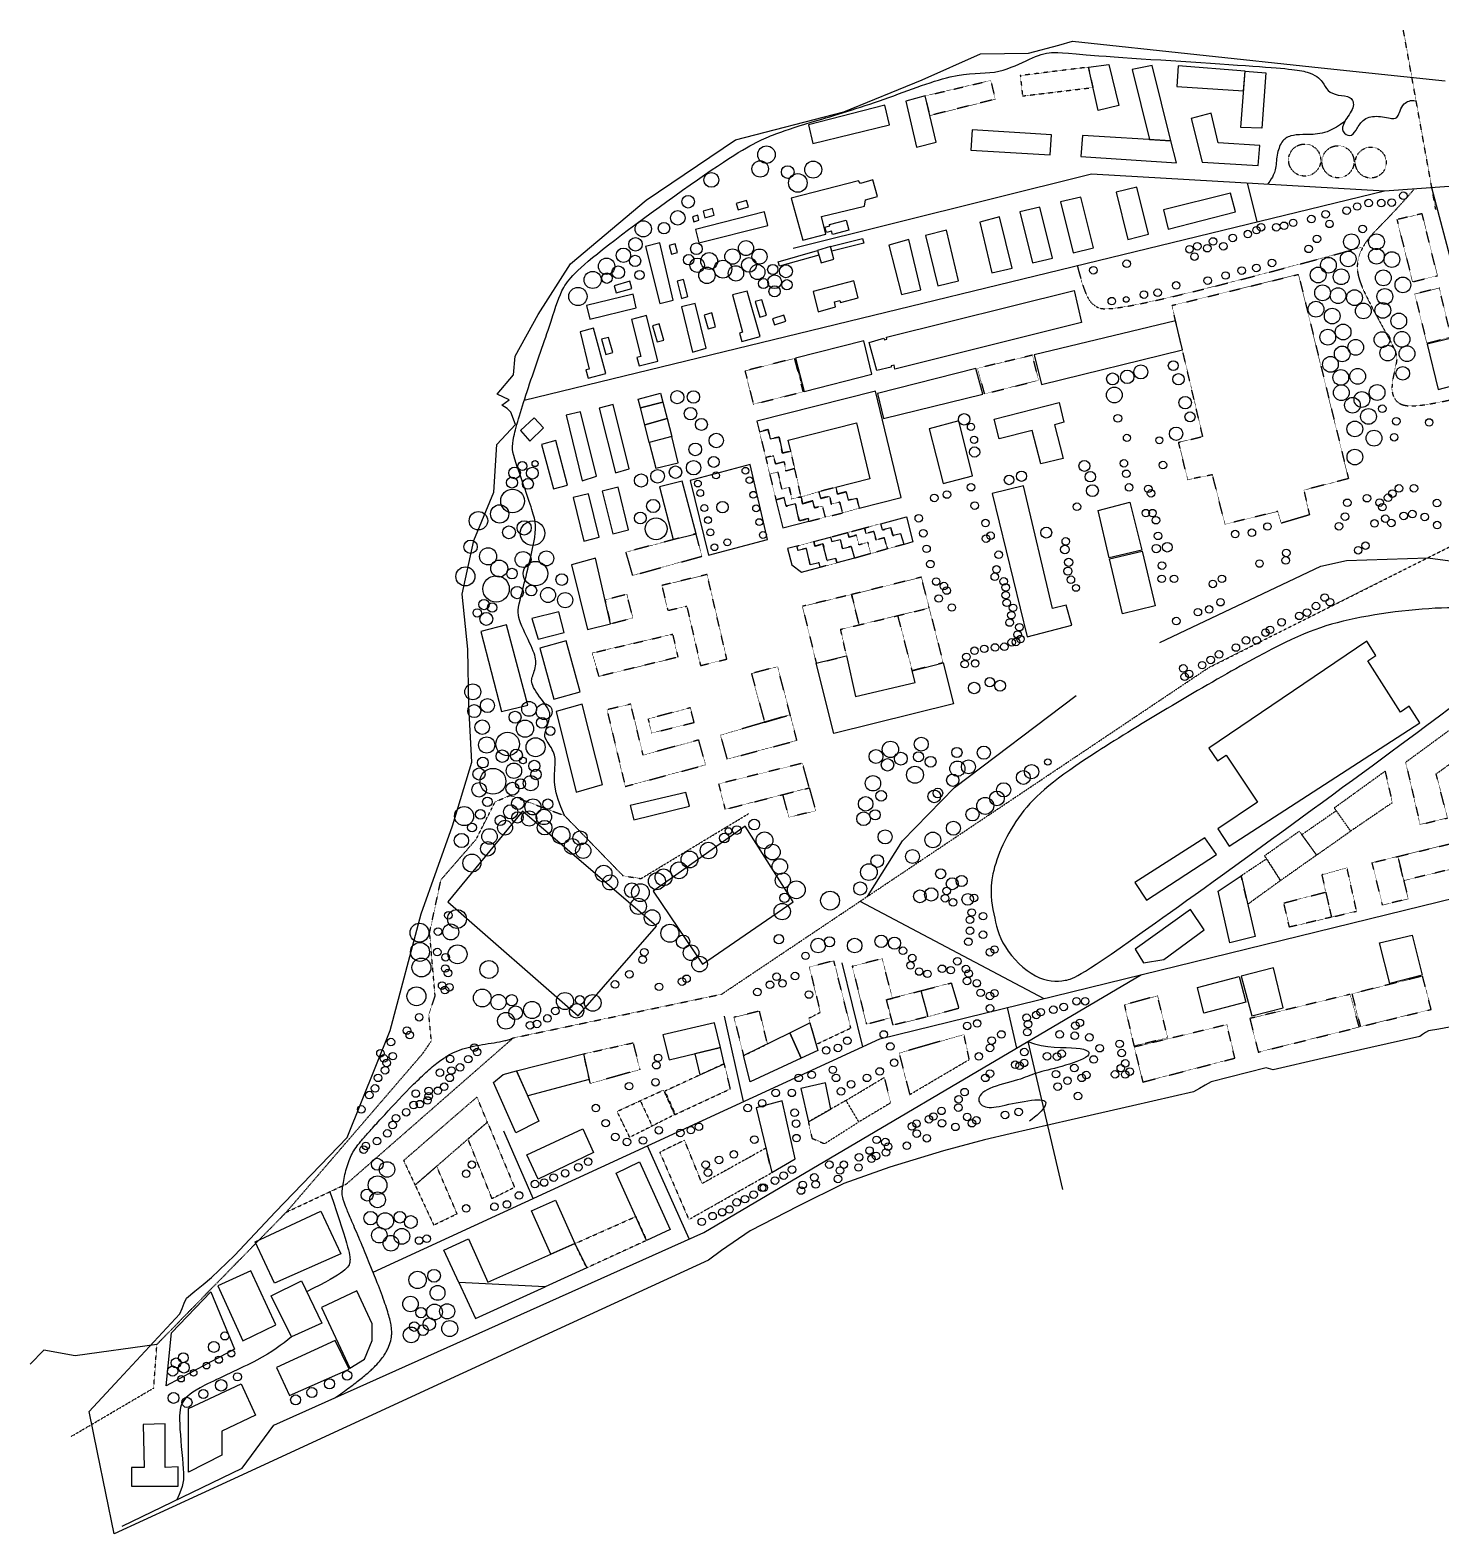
# Model space of a CAD drawing. Header units: metres. Extents: x -48 to 1190, y 0 to 863.
# Drawn here: x -48 to 761, y 0 to 863 of the extents above; entities that cross this region are included whole.
import ezdxf

# ---------------------------------------------------------------- set-up
doc = ezdxf.new("R2010")
doc.units = ezdxf.units.M
for name, pattern in [('1', [0.002, 0.002]), ('10', [0.001, 0.001]), ('11', [0.012, 0.004, -0.001, 0.004, -0.001, 0.001, -0.001]), ('19', [0.001, 0.001]), ('2', [0.001, 0.001]), ('3', [0.012, 0.004, -0.001, 0.004, -0.001, 0.001, -0.001]), ('4', [0.001, 0.001]), ('5', [0.012, 0.004, -0.001, 0.004, -0.001, 0.001, -0.001]), ('6', [0.012, 0.004, -0.001, 0.004, -0.001, 0.001, -0.001]), ('7', [0.012, 0.004, -0.001, 0.004, -0.001, 0.001, -0.001]), ('8', [0.001, 0.001]), ('Center', [0.004, 0.0025, -0.0005, 0.0005, -0.0005]), ('Dashed', [0.01, 0.005, -0.005]), ('DOT', [1200, 600, -600])]:
    doc.linetypes.add(name, pattern=pattern)
for name, color, linetype, true_color in [('Buildings', 32, 'Continuous', 0xbf7500), ('Buildings$Commercial', 173, 'Continuous', 0x424ace), ('Buildings$Industrial', 18, 'Continuous', 0x000000), ('Buildings$Residential', 55, 'Continuous', 0x919748), ('Buildings$Workshop', 18, 'Continuous', 0x000000), ('Playgrounds', 162, 'Continuous', 0x2734c3), ('Site', 225, 'Continuous', 0xb22c80), ('Street', 26, 'Continuous', 0x782a1d), ('Tree$Tree_type_1', 18, 'Continuous', 0x000000), ('Tree$Tree_type_2', 99, 'Continuous', 0x184c16)]:
    doc.layers.add(name, color=color, linetype=linetype, true_color=true_color)

msp = doc.modelspace()

# ---------------------------------------------------------------- linework, layer by layer
at = {"layer": 'Buildings', "linetype": '1'}
msp.add_lwpolyline([(318.38, 739.21), (319.78, 734.12), (323.19, 735.16), (321.9, 740.17)], close=True, dxfattribs=at)
at = {"layer": 'Buildings', "linetype": '2'}
msp.add_lwpolyline([(433.19, 683.56), (441.67, 685.94), (442.01, 684.92), (443.36, 685.32), (443.08, 686.5), (550.85, 713.4), (555.05, 695.01), (447.93, 668.27), (447.45, 670.43), (445.7, 670.08), (445.84, 669.35), (437.49, 667.4)], close=True, dxfattribs=at)
at = {"layer": 'Buildings', "linetype": '8'}
msp.add_lwpolyline([(390.84, 674.49), (395.94, 655.37), (434.68, 665.37), (430.08, 684.39)], close=True, dxfattribs=at)
at = {"layer": 'Buildings', "linetype": '5'}
msp.add_lwpolyline([(361.92, 667.19), (366.74, 648.07), (395.34, 655.22), (390.4, 674.38)], close=True, dxfattribs=at)
at = {"layer": 'Buildings'}
for points in [[(301.91, 645.95), (300.61, 651.03), (313.43, 654.33), (314.74, 649.27)], [(304.4, 636.25), (301.91, 645.95), (314.74, 649.27), (317.3, 639.93)], [(306.99, 626.16), (304.4, 636.25), (317.3, 639.93), (319.91, 629.48)], [(306.99, 626.16), (310.8, 611.33), (323.66, 614.48), (319.91, 629.48)]]:
    msp.add_lwpolyline(points, close=True, dxfattribs=at)
msp.add_open_spline([(504.67, 355.72), (503.38, 362.13), (500.73, 375.55), (517.51, 414.89), (551.05, 442.33), (662.81, 508.62), (703.37, 526), (774.55, 533.7), (807.48, 527.29), (813.58, 513.57), (804.74, 500.76), (558.39, 321.5), (546.54, 316.81), (529, 316.81), (508.5, 337.06), (505.97, 349.3), (504.67, 355.72)], degree=3, dxfattribs=at)
at = {"layer": 'Buildings$Commercial', "linetype": '6'}
for points in [[(735.91, 753.98), (744.84, 718.28), (759.15, 721.82), (750.35, 757.39)], [(373.81, 617.47), (376.12, 607.95), (380.67, 609.24), (383.16, 599.38), (387.33, 600.5), (388.71, 593.71), (394.09, 594.91), (390.47, 611.16), (385.46, 609.75), (384.39, 614.99), (379.53, 613.74), (378.31, 618.51)], [(404.35, 597.91), (394.09, 594.91), (394.97, 590.98), (400.83, 592.69), (401.85, 588.66), (406.44, 589.67), (408.05, 583.3), (417.77, 585.69), (416.25, 591.87), (411.45, 590.79), (410.43, 595.34), (405.48, 594.05)], [(420.9, 574.5), (430.55, 577.08), (431.38, 573.94), (435.79, 575.04), (437.14, 570.17), (441.89, 571.47), (443.62, 565.09), (434.08, 562.38), (432.28, 568.85), (427.31, 567.5), (425.81, 573), (421.55, 571.84)]]:
    msp.add_lwpolyline(points, close=True, dxfattribs=at)
at = {"layer": 'Buildings$Commercial', "linetype": '7'}
for points in [[(746.1, 711.27), (753.07, 683.07), (767, 686.63), (760.22, 714.76)], [(370.21, 632.32), (373.81, 617.47), (378.31, 618.51), (379.53, 613.74), (384.4, 614.97), (385.46, 609.75), (390.47, 611.16), (388.25, 621.11), (383.37, 620.03), (381.51, 629.2), (376.35, 628.15), (375.17, 633.52)], [(414.06, 600.37), (404.35, 597.91), (405.48, 594.05), (410.43, 595.34), (411.45, 590.79), (416.25, 591.87), (417.77, 585.69), (427.47, 588.4), (426.15, 594.1), (421.12, 592.97), (419.94, 597.83), (415.02, 596.54)], [(430.55, 577.08), (439.82, 579.53), (440.88, 575.97), (445.53, 577.08), (446.82, 572.73), (451.42, 573.81), (453.19, 567.68), (443.62, 565.09), (441.89, 571.47), (437.14, 570.17), (435.79, 575.04), (431.38, 573.94)], [(463.13, 548.84), (423.08, 538.9), (427.28, 521.45), (467.6, 531.16)]]:
    msp.add_lwpolyline(points, close=True, dxfattribs=at)
at = {"layer": 'Buildings$Commercial', "linetype": '8'}
for points in [[(753.21, 682.49), (759.62, 656.56), (773.37, 660.24), (767.18, 685.94)], [(427.47, 588.4), (451.58, 594.5), (436.78, 655.52), (368.75, 638.31), (370.21, 632.32), (375.17, 633.52), (376.35, 628.15), (381.51, 629.2), (383.37, 620.03), (388.25, 621.11), (386.7, 627.49), (425.85, 637.39), (433.63, 605.32), (414.06, 600.37), (415.02, 596.54), (419.94, 597.83), (421.12, 592.97), (426.15, 594.1)], [(439.82, 579.53), (454.63, 583.44), (458.2, 569.04), (453.19, 567.68), (451.42, 573.81), (446.82, 572.73), (445.53, 577.08), (440.88, 575.97)]]:
    msp.add_lwpolyline(points, close=True, dxfattribs=at)
at = {"layer": 'Buildings$Commercial', "linetype": '5'}
for points in [[(376.12, 607.95), (379.7, 593.23), (384.36, 594.62), (385.63, 589.6), (390.79, 590.87), (393.02, 581.25), (398.25, 582.43), (398.56, 580.9), (408.05, 583.3), (406.44, 589.67), (401.85, 588.66), (400.83, 592.69), (394.97, 590.98), (394.09, 594.91), (388.71, 593.71), (387.33, 600.5), (383.16, 599.38), (380.67, 609.24)], [(410.97, 571.84), (420.9, 574.5), (421.55, 571.84), (425.81, 573), (427.31, 567.5), (432.28, 568.85), (434.08, 562.38), (424.68, 559.72), (422.77, 566.46), (417.85, 565.38), (416.6, 570.5), (411.7, 569.29)], [(423.08, 538.9), (394.85, 532.11), (402.85, 499.46), (420.19, 503.67), (416.79, 518.92), (427.4, 521.48)], [(467.6, 531.16), (475.55, 499.74), (457.85, 495.2), (449.64, 526.84)]]:
    msp.add_lwpolyline(points, close=True, dxfattribs=at)
at = {"layer": 'Buildings$Commercial', "linetype": '4'}
for points in [[(379.7, 593.23), (383.61, 577.12), (398.56, 580.9), (398.25, 582.43), (393.02, 581.25), (390.83, 590.89), (385.63, 589.6), (384.36, 594.62)], [(401.42, 569.29), (410.97, 571.84), (411.7, 569.29), (416.6, 570.5), (417.85, 565.38), (422.77, 566.46), (424.68, 559.72), (414.68, 557.06), (413.99, 559.49), (409.16, 558.4), (406.67, 567.91), (402.05, 566.7)], [(93.16, 95.48), (100.57, 79.43), (134.91, 94.5), (126.89, 111.05)], [(72.84, 86.02), (81.04, 68.21), (61.83, 59.01), (61.83, 45.2), (42.63, 35.4), (42.63, 72.01)]]:
    msp.add_lwpolyline(points, close=True, dxfattribs=at)
at = {"layer": 'Buildings$Commercial', "linetype": '2'}
msp.add_lwpolyline([(386.39, 565.27), (388.72, 555.88), (394.4, 551.66), (405.08, 554.5), (404.39, 557.17), (399.4, 555.97), (397.16, 565.36), (392.34, 564.24), (391.75, 566.7)], close=True, dxfattribs=at)
at = {"layer": 'Buildings$Commercial', "linetype": '3'}
msp.add_lwpolyline([(391.75, 566.7), (401.42, 569.29), (402.05, 566.7), (406.67, 567.91), (409.16, 558.4), (413.99, 559.49), (414.68, 557.06), (405.08, 554.5), (404.39, 557.17), (399.4, 555.97), (397.16, 565.36), (392.34, 564.24)], close=True, dxfattribs=at)
at = {"layer": 'Buildings$Commercial', "linetype": '4'}
msp.add_lwpolyline([(420.19, 503.67), (425.41, 480.34), (459.6, 488.39), (457.85, 495.2), (475.55, 499.74), (481.53, 476.11), (412.82, 459.13), (402.85, 499.46), (420.04, 503.67)], dxfattribs=at)
at = {"layer": 'Buildings$Commercial', "linetype": '19'}
for points in [[(80.89, 167.5), (118.65, 185.16), (130.16, 160.69), (92, 143.76)], [(59.5, 142.32), (73.81, 110.69), (92.85, 119.88), (78.46, 150.9)], [(118.93, 129.88), (135.28, 95.15), (143.62, 100.34), (147.98, 111.02), (148.14, 120.47), (139.34, 139.48)]]:
    msp.add_lwpolyline(points, close=True, dxfattribs=at)
at = {"layer": 'Buildings$Industrial', "linetype": '1'}
for points in [[(504.92, 639.44), (542.24, 649.01), (544.89, 637.74), (539.47, 636.25), (544.36, 617.01), (531.6, 613.82), (526.65, 632.99), (507.8, 628.2)], [(467.65, 633.87), (475.59, 602.59), (492.44, 606.97), (484.66, 638.57)], [(503.64, 596.83), (523.89, 514.58), (549.33, 521.25), (546.12, 532.86), (538.39, 530.96), (521.7, 601.28)], [(564.45, 587.19), (582.7, 591.92), (589.65, 564.35), (570.88, 559.89)], [(571.02, 559.3), (589.8, 563.73), (597.25, 532.41), (578.52, 527.79)], [(627.99, 450.82), (633, 443.42), (638, 446.82), (656, 419.81), (633.2, 404.4), (639.6, 394.6), (749.04, 465.22), (743.03, 474.83), (737.97, 471.36), (719.13, 500.9), (723.79, 504.01), (718.67, 512.09)], [(16.75, 62.82), (17.24, 38.02), (9.94, 38.02), (9.94, 27.33), (36.84, 27.49), (36.68, 38.4), (29.39, 38.02), (29.23, 63.06)]]:
    msp.add_lwpolyline(points, close=True, dxfattribs=at)
at = {"layer": 'Buildings$Industrial'}
msp.add_lwpolyline([(585.51, 373.62), (592.18, 363.5), (632.44, 389.68), (625.67, 399.32)], close=True, dxfattribs=at)
at = {"layer": 'Buildings$Industrial', "linetype": '3'}
for centre, radius in [((682.99, 788.14), 9.21), ((702.11, 787.16), 9.21), ((720.91, 786.68), 8.85)]:
    msp.add_circle(centre, radius, dxfattribs=at)
at = {"layer": 'Buildings$Residential', "linetype": '3'}
for points in [[(519.86, 836.58), (521.15, 824.91), (561.67, 829.77), (559.07, 841.44)], [(465.38, 824.96), (502.88, 833.81), (505.47, 823.04), (468.04, 813.67)], [(387.86, 469.91), (380.63, 497.51), (365.64, 493.57), (373.16, 465.63)], [(282.74, 472.79), (293.24, 428.82), (339.31, 441.16), (335.38, 455.47), (303.48, 446.8), (296.37, 476.05)], [(306.32, 467.52), (308.41, 459.43), (332.76, 465.5), (330.59, 473.94)], [(347.82, 458.24), (351.62, 444.45), (391.72, 455.19), (387.86, 469.91)], [(346.79, 430.26), (350.52, 415.68), (398.81, 428), (394.93, 442.09)], [(398.81, 428), (402.46, 414.79), (387.15, 411.14), (383.65, 424.13)], [(398.82, 325.21), (405.14, 299.12), (398.5, 295.72), (402.71, 280.81), (422.64, 290.21), (412.92, 328.78)], [(350.06, 269.73), (315.97, 254.01), (321.94, 240.66), (353.56, 255.33)], [(419.86, 248.68), (441.82, 261.85), (445.48, 247.28), (427.25, 236.35)], [(166.1, 214.18), (172.67, 200.13), (214.15, 236.23), (208.16, 250.62)], [(288.56, 242.38), (315.17, 254.62), (321.48, 240.46), (295.81, 227.52)], [(398.28, 236.35), (400.37, 226.96), (407.53, 223.85), (427.25, 236.35), (419.86, 248.68)], [(214.15, 236.23), (229.73, 198.78), (216.84, 192.31), (203.02, 226.55)], [(313.02, 218.96), (329.71, 180.38), (377.33, 207.25), (373.95, 221.3), (337.31, 200.99), (327.21, 225.81)], [(172.67, 200.13), (183.38, 177.19), (196.76, 183.68), (185.05, 210.91)], [(264.32, 166.54), (299.29, 182.07), (305.49, 168.38), (271.15, 152.63)]]:
    msp.add_lwpolyline(points, close=True, dxfattribs=at)
at = {"layer": 'Buildings$Residential', "linetype": '4'}
for points in [[(559.07, 841.44), (570.62, 842.87), (576.42, 819.4), (564.62, 816.51)], [(584.06, 840.16), (593.99, 799.87), (606.27, 799.14), (595.47, 842.36)], [(610.37, 842.18), (609.72, 830.35), (647.97, 827.92), (648.78, 839.1)], [(648.78, 839.1), (660.75, 838.23), (658.5, 806.52), (646.44, 806.84)], [(398.41, 808.4), (400.83, 797.55), (444.89, 808.31), (442.06, 819.64)], [(454.11, 821.87), (460.38, 795.61), (471.65, 798.38), (465.38, 824.96)], [(617.83, 812.03), (624.15, 786.91), (656.23, 784.97), (657.21, 796.48), (633.38, 797.93), (629.33, 814.95)], [(492.16, 805.39), (491.56, 793.85), (537.02, 791.23), (537.68, 802.52)], [(555.45, 802.14), (554.65, 790.14), (609.4, 786.62), (606.27, 799.14)], [(633.28, 368.74), (646.53, 377.57), (654.55, 342.74), (640.14, 339.14)], [(585.75, 335.45), (590.48, 327.64), (602.28, 329.44), (625.29, 346.64), (617.55, 358.26)], [(725.87, 339.12), (744.68, 343.52), (750.48, 320.51), (731.92, 315.74)], [(621.49, 313.39), (645.48, 319.71), (649.2, 304.96), (625.06, 298.8)], [(646.63, 320.02), (652.7, 297.3), (670.69, 301.76), (665.12, 324.68)], [(314.85, 286.24), (318.46, 271.89), (347.81, 279.01), (344.41, 293.16)], [(333.14, 275.45), (336.09, 263.29), (350.06, 269.73), (347.81, 279.01)], [(230.88, 265.61), (269.36, 275.39), (272.63, 260.75), (237.32, 251.23)], [(217.63, 259.04), (223.14, 263.64), (230.88, 265.61), (243.75, 236.86), (230.49, 230.16)], [(394.01, 255.56), (398.28, 236.35), (411.09, 243.67), (408.05, 258.68)], [(368.41, 244.37), (377.33, 207.25), (390.78, 215.19), (383.16, 248.42)], [(236.75, 217.48), (268.94, 232.32), (274.94, 218.8), (243.23, 203.42)], [(288.07, 206.92), (301.44, 213.37), (319, 174.69), (305.49, 168.38)], [(239.51, 185.32), (253.29, 191.41), (264.32, 166.54), (250.52, 160.42)], [(189.24, 162.74), (203.28, 169.3), (214.31, 144.36), (264.32, 166.54), (271.15, 152.63), (247.26, 141.73), (197.77, 144.23)], [(197.77, 144.23), (207.31, 123.52), (247.26, 141.73)]]:
    msp.add_lwpolyline(points, close=True, dxfattribs=at)
at = {"layer": 'Buildings$Residential', "linetype": '1'}
for points in [[(388.45, 766.29), (395.05, 742.26), (408.34, 745.66), (405.79, 755.76), (430.56, 761.61), (431.09, 765.33), (437.9, 767.14), (435.24, 776.71), (428.22, 774.69), (427.07, 776.17)], [(337.96, 758.8), (338.98, 754.96), (344.18, 756.54), (343.28, 760.27)], [(356.78, 763.21), (357.97, 759.65), (363.96, 761.29), (362.71, 765.02)], [(331.81, 755.64), (332.6, 752.64), (335.48, 753.6), (334.8, 756.6)], [(333.47, 748.27), (335.5, 740.67), (375.12, 750.64), (373.17, 758.45)], [(407.8, 749.65), (410.65, 750.47), (410.44, 751.23), (419.88, 753.73), (421.59, 747.83), (412.12, 745.34), (411.54, 747.35), (408.69, 746.5)], [(411, 738.47), (429.33, 743.23), (430.03, 740.52), (411.68, 735.83)], [(304.79, 738.5), (313.06, 705.82), (320.8, 707.79), (313, 740.58)], [(380.96, 729.74), (403.54, 736.3), (404.3, 733.67), (381.75, 727.24)], [(403.54, 736.3), (405.59, 729.22), (412.86, 731.31), (411, 738.47)], [(286.84, 716), (287.96, 712.04), (296.92, 714.45), (295.87, 718.64)], [(322.98, 718.62), (325.47, 708.78), (329.15, 709.83), (326.71, 719.57)], [(401.05, 712.76), (403.94, 701.08), (413.91, 703.96), (413.2, 706.78), (416.41, 707.48), (416.7, 706.36), (426.79, 709.19), (424.42, 718.8)], [(271, 704.66), (272.92, 696.9), (299.5, 703.39), (297.69, 711.15)], [(354.84, 710.81), (360.42, 689.39), (358.82, 688.83), (360.21, 684.02), (370.68, 686.95), (363.14, 712.97)], [(367.82, 706.93), (370.41, 697.97), (374.2, 699.17), (371.61, 708.04)], [(296.91, 696.72), (302.12, 675.46), (299.89, 674.93), (301.27, 670.04), (312.01, 672.8), (305.42, 699.06)], [(325.54, 703.92), (331.86, 677.99), (339.64, 680.26), (333.25, 705.8)], [(377.64, 697.11), (378.76, 693.66), (385.42, 695.68), (384.18, 699.23)], [(267.35, 689.59), (272.46, 668.22), (270.54, 667.76), (271.88, 662.98), (282.15, 665.65), (275.07, 691.71)], [(279.69, 685.3), (282.14, 676.58), (286.18, 677.75), (283.72, 686.42)], [(233.23, 632.98), (238.57, 626.95), (246.32, 634.61), (240.98, 640.3)], [(239.73, 525.23), (243.35, 513.26), (258.25, 517.14), (255.06, 529.02)], [(210.41, 517.73), (222.27, 471.78), (237.34, 475.49), (225.15, 521.53)], [(244.31, 508.12), (252.19, 478.85), (267.29, 483.05), (259.41, 512.32)], [(253.52, 471.8), (265.02, 425.46), (280.26, 429.99), (268.43, 476.02)], [(361.12, 274.36), (387.63, 287.47), (394.09, 272.95), (364.86, 259.43)], [(387.63, 287.47), (399.21, 293.21), (403.68, 277.39), (394.09, 272.95)]]:
    msp.add_lwpolyline(points, close=True, dxfattribs=at)
at = {"layer": 'Buildings$Residential', "linetype": '2'}
for points in [[(574.91, 769.65), (581.61, 742.61), (593.38, 745.64), (586.68, 772.57)], [(601.99, 759.57), (604.75, 748.54), (643.34, 758.39), (640.38, 769.16)], [(519.58, 758.38), (526.83, 729.1), (538.28, 731.89), (531.11, 761.17)], [(542.98, 764.08), (550.16, 734.83), (561.79, 737.7), (554.49, 766.91)], [(496.57, 752.59), (503.53, 723.37), (515.17, 726.21), (508.01, 755.52)], [(444.43, 739.36), (451.72, 711), (462.77, 713.62), (455.85, 742.55)], [(465.51, 744.91), (472.57, 715.97), (484.46, 718.82), (477.51, 747.84)], [(278.21, 645.84), (287.6, 608.72), (295.52, 610.96), (286.22, 647.99)], [(259.26, 641.88), (268.48, 604.16), (276.75, 606.74), (267.53, 643.77)], [(245.22, 624.93), (252.03, 599.49), (260.13, 601.6), (253.32, 627.2)], [(263.32, 594.55), (269.48, 569.6), (278.23, 571.86), (272.21, 596.75)], [(280.03, 598.22), (286.18, 573.75), (295.1, 576.02), (289.25, 600.54)], [(296.07, 417.79), (298.18, 409.68), (330.1, 417.46), (328, 425.4)]]:
    msp.add_lwpolyline(points, close=True, dxfattribs=at)
at = {"layer": 'Buildings$Residential'}
for points in [[(338.45, 699.25), (340.81, 691.24), (345.01, 692.42), (342.83, 700.54)], [(308.83, 692.95), (311.59, 683.81), (315.42, 684.87), (312.68, 694.12)]]:
    msp.add_lwpolyline(points, close=True, dxfattribs=at)
at = {"layer": 'Buildings$Residential', "linetype": '10'}
msp.add_lwpolyline([(312.83, 600.62), (320.63, 570.41), (333.84, 573.81), (325.89, 604)], close=True, dxfattribs=at)
at = {"layer": 'Buildings$Residential', "linetype": '11'}
for points in [[(333.84, 573.81), (293.52, 563.2), (297.36, 549.82), (337.18, 560.83)], [(314.2, 544.1), (317.66, 529.77), (328.52, 532.24), (336.43, 498.15), (351.5, 501.86), (340.19, 550.37)]]:
    msp.add_lwpolyline(points, close=True, dxfattribs=at)
at = {"layer": 'Buildings$Residential', "linetype": '8'}
msp.add_lwpolyline([(262.39, 555.86), (271.63, 518.75), (284.76, 522.15), (276.17, 559.75)], close=True, dxfattribs=at)
at = {"layer": 'Buildings$Residential', "linetype": '5'}
for points in [[(284.76, 522.15), (297.62, 525.49), (294.16, 539), (281.64, 535.79)], [(740.92, 442.63), (749.19, 406.98), (764.91, 410.7), (758.42, 435.99), (777.06, 449.44), (767.66, 462.24)], [(689.79, 389.38), (709.39, 403.19), (701.16, 414.84), (681.33, 401.11)], [(721.68, 385.08), (736.43, 388.64), (742.42, 364.33), (727.68, 360.77)], [(736.43, 388.64), (768.18, 396.32), (771.76, 382.48), (739.84, 374.81)], [(646.53, 377.57), (661.15, 387.31), (669.15, 374.82), (650.37, 361.21)], [(692.83, 378.1), (698.35, 353.81), (712.78, 357.23), (707.27, 382.17)], [(698.35, 353.81), (674.24, 348.12), (671.04, 361.95), (695.08, 368.2)], [(423.43, 325.62), (431.61, 292.47), (445.75, 296.19), (443.1, 306.51), (446.5, 307.25), (440.65, 330)], [(750.6, 320.03), (710.1, 309.82), (714.97, 291.02), (755.53, 300.87)], [(443.1, 306.51), (462.85, 311.6), (466.83, 296.72), (446.89, 291.87)], [(462.99, 311.63), (480.24, 316.08), (484.59, 301.47), (466.83, 296.72)], [(651.54, 295.68), (656.39, 276.38), (714.31, 290.76), (709.03, 309.55)], [(355.61, 296.33), (361.12, 274.36), (374.79, 281.12), (370.26, 299.96)], [(450.33, 275.81), (456.43, 252.03), (490.59, 272.15), (487.54, 286.49)], [(269.36, 275.39), (297.73, 281.73), (301.64, 266.39), (273.15, 258.39)]]:
    msp.add_lwpolyline(points, close=True, dxfattribs=at)
at = {"layer": 'Buildings$Residential', "linetype": '7'}
msp.add_lwpolyline([(274.21, 505.36), (320.42, 516.17), (323.42, 502.96), (278.21, 491.96)], close=True, dxfattribs=at)
at = {"layer": 'Buildings$Residential', "linetype": '6'}
for points in [[(701.16, 414.84), (699.99, 416.53), (729.13, 437.56), (733.27, 419.47), (709.39, 403.19)], [(659.99, 389.04), (679.89, 403.12), (689.79, 389.38), (669.15, 374.82)], [(579.56, 303.48), (585.08, 279.98), (604.37, 284.71), (598.6, 308.73)], [(585.23, 279.3), (590.16, 259.22), (642.95, 272.95), (638.37, 292.13)]]:
    msp.add_lwpolyline(points, close=True, dxfattribs=at)
at = {"layer": 'Buildings$Residential', "linetype": '3'}
msp.add_lwpolyline([(301.87, 248.5), (308.65, 233.99)], dxfattribs=at)
at = {"layer": 'Buildings$Workshop', "linetype": '3'}
for points in [[(606.85, 704.73), (679.45, 722.55), (708.12, 605.39), (682.52, 598.79), (685.72, 584.59), (669.51, 579.79), (667.51, 586.59), (637.3, 579.18), (630.1, 607.59), (615.89, 604.79), (610.69, 626.2), (624.53, 629.56)], [(495.25, 668.64), (499.26, 653.99), (530.34, 661.79), (526.84, 676.19)]]:
    msp.add_lwpolyline(points, close=True, dxfattribs=at)
at = {"layer": 'Buildings$Workshop', "linetype": '2'}
for points in [[(527.74, 676.41), (532.1, 659.33), (612.85, 679.25), (608.94, 695.83)], [(494.36, 668.56), (437.94, 654.24), (441.42, 639.92), (498.45, 653.78)]]:
    msp.add_lwpolyline(points, close=True, dxfattribs=at)
at = {"layer": 'Playgrounds'}
for points in [[(330.39, 604.28), (341.02, 561.48), (374.76, 570.41), (364.91, 613.47)], [(191.39, 362.66), (266.3, 297.15), (311.1, 348.73), (234.3, 414.61)], [(309.33, 368.71), (337.57, 326.92), (389.52, 362.68), (362.04, 405.98)], [(55.55, 138.87), (69.06, 105.91), (29.82, 84.96), (32.91, 115.27)], [(107.42, 145.16), (119.22, 120.98), (101.7, 113.04), (90.04, 136.67)]]:
    msp.add_lwpolyline(points, close=True, dxfattribs=at)
at = {"layer": 'Site'}
msp.add_lwpolyline([(766.06, 290.63), (760.03, 289.64), (754.01, 288.65), (752.33, 287.58), (750.66, 286.5), (748.98, 285.43), (720.98, 279.06), (692.98, 272.68), (664.98, 266.3), (663.61, 266.67), (662.25, 267.05), (660.89, 267.42), (650.39, 264.72), (639.89, 262.01), (629.38, 259.31), (625.99, 257.4), (622.59, 255.49), (619.2, 253.59), (584.14, 245.59), (549.09, 237.6), (514.04, 229.61), (499.37, 226.09), (475.84, 219.79), (445.05, 210.32), (418.55, 201), (392.35, 188.01), (364.97, 173.9), (348.53, 162.68), (340.94, 157.05), (293.96, 135.43), (246.97, 113.81), (199.99, 92.19), (133.32, 61.46), (66.66, 30.73), (0, 0), (-4.79, 23.38), (-9.59, 46.76), (-14.38, 70.14), (2.98, 88.84), (20.35, 107.54), (37.71, 126.24), (38.97, 129.27), (40.23, 132.3), (41.49, 135.33), (46.3, 139.23), (51.11, 143.13), (55.92, 147.04), (69.13, 159.7), (92.65, 184.68), (133.69, 227.49), (158.46, 288.78), (176.09, 355.69), (194.05, 406.3), (205.21, 442.7), (203.49, 474.98), (202.89, 507.46), (199.72, 539.07), (206.32, 569.96), (217.92, 597.66), (219.48, 625.02), (230.21, 636.46), (227.63, 643.45), (225.58, 645.66), (222.47, 647.56), (226.7, 650.64), (219.76, 653.81), (229.1, 664.96), (230.15, 675.59), (243.33, 699.49), (261.76, 728.64), (305.19, 765.07), (356.56, 799.69), (418.72, 815.88), (463.48, 834.11), (497.02, 849.06), (524.64, 849.43), (541.97, 854.14), (549.86, 856.4), (621.12, 848.77), (692.37, 841.14), (763.63, 833.5)], dxfattribs=at)
at = {"layer": 'Street', "linetype": 'DOT'}
for p, q in [((439.37, 284.02), (855.45, 386.19)), ((148.59, 150.15), (439.37, 284.02))]:
    msp.add_line(p, q, dxfattribs=at)
at = {"layer": 'Street'}
for p, q in [((427.84, 363.08), (533.28, 307.08)), ((338.23, 173), (589.41, 320.86))]:
    msp.add_line(p, q, dxfattribs=at)
at = {"layer": 'Street', "linetype": 'Center'}
for points in [[(758.19, 759.82), (739.61, 862.71)], [(-24.58, 55.94), (22.73, 83.71), (24.58, 108.76), (98.8, 184.59), (133.34, 200.8), (229.02, 284.57), (348.53, 309.64), (628.04, 497.04), (961.31, 664.11), (1121.19, 764.81), (1177.12, 824.36), (1180.47, 839)]]:
    msp.add_lwpolyline(points, dxfattribs=at)
at = {"layer": 'Street', "linetype": 'DOT'}
for points in [[(560.78, 780.31), (728.79, 770.52), (763.29, 772.95), (1109.18, 792.61)], [(389.5, 737.58), (560.78, 780.31)], [(235.25, 650.36), (728.79, 770.52)], [(655.69, 752.72), (650.21, 775.1)], [(755.72, 772.42), (789.43, 644.71)], [(240.33, 192.38), (223.66, 231.04)]]:
    msp.add_lwpolyline(points, dxfattribs=at)
at = {"layer": 'Street'}
for points in [[(753.59, 559.98), (783.69, 555.9), (822.42, 548.77), (858.72, 533.21), (874.65, 526.73), (897.34, 526.57), (915.49, 518.95), (927.21, 519.64), (941.22, 526.64), (951.42, 534.44), (964.83, 539.84), (1052.64, 662.88), (1041.25, 714.46)], [(599.97, 511.42), (692.34, 555.08), (706.98, 558.43), (753.59, 559.98)], [(432.26, 365.71), (452.2, 397.57), (482.2, 428.18), (551.84, 480.88)], [(429.54, 279.49), (417.64, 327.65)], [(361.14, 248), (350.17, 296.94)], [(512.29, 301.92), (517.68, 278.64)], [(524.16, 282.45), (544.05, 197.61)], [(329.9, 169.26), (305.98, 222.61)], [(4.69, 4.54), (73.48, 37.72), (91.56, 62.38), (338.23, 173)], [(24.58, 108.76), (-22.38, 102.16), (-40.39, 105.36), (-48.19, 97.36)]]:
    msp.add_lwpolyline(points, dxfattribs=at)
at = {"layer": 'Street', "linetype": 'Dashed'}
msp.add_lwpolyline([(98.8, 184.59), (177.19, 275.72), (182.03, 282.82), (180.55, 298.14), (184.19, 308.51), (181.02, 345.05), (187.51, 375.23), (207.73, 398.51), (218.6, 420), (227.24, 423.71), (258.37, 412.1), (291.94, 377.57), (302.29, 375.94), (364.09, 413.26)], dxfattribs=at)
at = {"layer": 'Street'}
for points, knots in [([(258.37, 412.1), (251.91, 426.04), (252.97, 440.29), (253.5, 447.52), (247.01, 456.45), (246.7, 458.9), (250.63, 469.53), (249.51, 473.32), (238.66, 487.25), (239.83, 491.61), (242.87, 500.14), (240.37, 507.49), (230.85, 526.43), (232.04, 532.55), (242.7, 574.13), (241.74, 583.27), (228.53, 618.99), (227.74, 625.7), (236.74, 655.89), (251.22, 696.2), (255.87, 713.52), (266.95, 728.26), (358, 794.31), (378.29, 802.85), (395.61, 808.77), (438.85, 821.18), (483.3, 839.27), (505.67, 836.67), (524.14, 845.75), (536.78, 850.93), (546.9, 848.9), (665.04, 841.42), (686.87, 839.29), (693.85, 832.83), (695.65, 827.66), (701.94, 824.99), (710.04, 824.99), (712.1, 818.53), (704.87, 809.66), (704.18, 804.23), (709.09, 801.05), (712.5, 804.84), (715.78, 811.54), (723.79, 814.16), (734.14, 811.29), (736.47, 812.67), (737.67, 816.37), (739.84, 820.99), (743.77, 822.78), (746.75, 822.1)], [0, 0, 0, 0, 19.172208, 38.344415, 57.516623, 76.688831, 95.861039, 115.033246, 134.205454, 153.377662, 172.54987, 191.722077, 210.894285, 230.066493, 249.238701, 268.410908, 287.583116, 306.755324, 325.927532, 345.099739, 364.271947, 383.444155, 402.616362, 421.78857, 440.960778, 460.132986, 479.305193, 498.477401, 517.649609, 536.821817, 555.994024, 575.166232, 594.33844, 613.510648, 632.682855, 651.855063, 671.027271, 690.199479, 709.371686, 728.543894, 747.716102, 766.888309, 786.060517, 805.232725, 824.404933, 843.57714, 862.749348, 881.921556, 906.444142, 906.444142, 906.444142, 906.444142]), ([(705.96, 810.23), (698.9, 805.16), (691.55, 802.66), (681.31, 802.8), (674.75, 802.4), (669.49, 799.25), (666.87, 791.11), (666.5, 782.68), (665, 778.85), (661.85, 774.42)], [0, 0, 0, 0, 10.147991, 20.295983, 30.443974, 40.591965, 50.739956, 60.887948, 68.945394, 68.945394, 68.945394, 68.945394]), ([(524.16, 282.45), (534.08, 278.5), (556.54, 280.14), (562.71, 274.13), (542.78, 267.65), (527.87, 264.41), (520.41, 260.52), (499.83, 255.98), (494.16, 248.85), (499.83, 243.34), (511.66, 246.26), (532.73, 250.31), (536.55, 246.94), (529.21, 239.67), (525.15, 236.75)], [-0.070286, -0.070286, -0.070286, -0.070286, 14.868211, 29.736421, 44.604632, 59.472842, 74.341053, 89.209264, 104.077474, 118.945685, 133.813895, 148.682106, 163.550317, 178.418527, 178.418527, 178.418527, 178.418527]), ([(101.7, 113.04), (96.05, 108.35), (85.63, 100.48), (47.21, 83.67), (38.42, 76.32), (36.77, 67.1), (40.22, 33.95), (39.99, 28.02), (35.97, 19.63)], [0, 0, 0, 0, 22.325221, 44.650441, 66.975662, 89.300882, 111.626103, 132.232746, 132.232746, 132.232746, 132.232746])]:
    msp.add_open_spline(points, degree=3, knots=knots, dxfattribs=at)
at = {"layer": 'Street', "linetype": 'Dashed'}
msp.add_open_spline([(746.04, 771.73), (732.79, 756.29), (718.37, 743.65), (712.86, 731.17), (712.53, 718.7), (735.96, 678.52), (736.26, 673.33), (731.94, 657.49), (734.66, 649.19), (743.6, 645.25), (781.01, 653.91), (784.35, 653.15), (789.49, 650.98), (804.45, 585.48)], degree=3, dxfattribs=at)
msp.add_open_spline([(552.52, 727.62), (557.12, 710.02), (561.11, 703.23), (574.87, 699.63), (716.44, 738.27)], degree=3, knots=[0, 0, 0, 0, 94.484156, 188.560769, 188.560769, 188.560769, 188.560769], dxfattribs=at)
at = {"layer": 'Street', "linetype": 'DOT'}
msp.add_open_spline([(126.62, 78.1), (151.7, 95.22), (159.25, 109.15), (160.96, 121.72), (131.96, 189.77), (129.82, 194.8), (134.65, 217.28), (142.9, 227.13), (183.37, 271.34), (202.65, 280.74), (223.56, 282.04), (229.02, 284.57)], degree=3, knots=[0.241743, 0.241743, 0.241743, 0.241743, 31.472952, 62.945905, 94.418857, 125.891809, 157.364761, 188.837714, 220.310666, 251.783618, 283.256571, 283.256571, 283.256571, 283.256571], dxfattribs=at)
at = {"layer": 'Street'}
msp.add_open_spline([(123.82, 196.33), (135.06, 162.5), (136.32, 156.15), (133.34, 150.15), (110.44, 138.97)], degree=3, dxfattribs=at)
at = {"layer": 'Tree$Tree_type_1'}
for centre, radius in [((374.26, 791.24), 5), ((370.65, 783.04), 4.71), ((401.06, 782.64), 4.87), ((342.62, 776.77), 4.23), ((386.46, 781.24), 3.61), ((392.26, 775.03), 5.34), ((329.33, 764.22), 3.6), ((303.57, 748.67), 4.65), ((315.46, 749.1), 3.3), ((323.37, 754.97), 4.15), ((299.09, 739.8), 3.87), ((362.51, 737.65), 4.32), ((709.8, 741.25), 4.52), ((724.18, 741.25), 4.52), ((292.2, 733.52), 4.14), ((298.89, 730.28), 3.25), ((329.61, 730.97), 2.97), ((334.09, 737.26), 3.36), ((341.41, 730.2), 4.83), ((354.76, 732.78), 4.41), ((370.26, 732.78), 4.33), ((707.99, 731.43), 4.52), ((724.17, 732.96), 4.52), ((733.04, 731.06), 4.52), ((282.52, 727.2), 4.71), ((289.22, 723.8), 3.64), ((301.45, 722.2), 2.66), ((334.52, 727.78), 4.16), ((340.12, 722.01), 4.69), ((349.25, 725.55), 5.12), ((356.74, 723.13), 4.39), ((364.21, 727.97), 4.23), ((369.06, 723.91), 4.34), ((377.84, 725.37), 2.93), ((385.42, 724.34), 3.71), ((690.76, 722.21), 4.52), ((696.62, 727.81), 4.52), ((703.94, 721.18), 4.52), ((728.13, 720.55), 4.52), ((274.55, 719.36), 4.9), ((282.73, 720.39), 2.97), ((372.5, 717.28), 2.89), ((378.87, 718.31), 3.92), ((386.02, 716.59), 2.94), ((693.26, 711.96), 4.52), ((739.33, 716.51), 4.52), ((266.07, 709.87), 5.24), ((378.87, 712.8), 3.2), ((702.15, 710.37), 4.52), ((711.57, 709.18), 4.52), ((728.98, 709.88), 4.52), ((689.48, 702.58), 4.52), ((698.8, 698.65), 4.52), ((716.66, 701.58), 4.52), ((727.81, 701.9), 4.52), ((736.96, 695.84), 4.52), ((696.24, 686.55), 4.52), ((705.03, 689.48), 4.52), ((712.28, 680.69), 4.52), ((727.35, 685.08), 4.52), ((730.64, 677.42), 4.52), ((738.83, 685.29), 4.52), ((741.7, 677.1), 4.52), ((697.76, 670.94), 4.52), ((704.54, 676.93), 4.52), ((703.69, 663.43), 4.52), ((713.37, 664.06), 4.52), ((739.28, 665.79), 3.91), ((323.1, 652.08), 3.78), ((332.37, 652.22), 3.54), ((704.01, 654.71), 4.52), ((724.53, 654.81), 4.52), ((710.39, 647.48), 4.52), ((715.81, 650.77), 4.52), ((330.65, 642.67), 3.58), ((336.94, 636.47), 3.43), ((711.79, 633.89), 4.52), ((719.62, 641.07), 4.52), ((345.46, 627.26), 4.15), ((722.78, 628.6), 4.52), ((333.4, 622.18), 3.63), ((711.8, 617.76), 4.52), ((234.18, 612.57), 2.6), ((241.5, 613.99), 1.74), ((322.08, 609.1), 3.56), ((332.42, 611.64), 4.12), ((344, 614.96), 3.12), ((228.28, 603.1), 3.14), ((229.74, 608.64), 3.32), ((237.42, 602.36), 3.09), ((239.97, 608.53), 3.39), ((302.3, 604.35), 3.79), ((311.79, 606.72), 3.9), ((334.91, 602.56), 1.95), ((345.31, 607.25), 1.95), ((362.17, 609.88), 1.95), ((364.48, 604.51), 1.95), ((228.6, 592.55), 6.81), ((336.27, 597.13), 1.95), ((366.71, 596.14), 1.95), ((221.19, 585.14), 5.24), ((309.24, 589.68), 3.77), ((338.59, 588.51), 1.95), ((349.01, 589.05), 3.3), ((368.31, 588.33), 1.95), ((209.01, 581.23), 5.3), ((226.53, 574.55), 3.67), ((235.23, 577.13), 4.09), ((240.07, 574.07), 7.03), ((301.9, 582.77), 3.36), ((310.94, 576.61), 6.29), ((340.71, 581.6), 1.95), ((370.13, 580.44), 1.95), ((204.5, 566.3), 3.8), ((342.02, 574.56), 1.95), ((351.79, 568.84), 1.95), ((372.22, 573.05), 1.95), ((214.54, 560.8), 4.91), ((234.64, 558.99), 4.58), ((247.93, 559.63), 4.32), ((344.39, 566.04), 1.95), ((201.51, 549.29), 5.46), ((220.92, 553.78), 4.88), ((228.26, 550.91), 3.05), ((241.76, 550.91), 7), ((219.15, 542.11), 7.57), ((231.3, 540.02), 3.51), ((239.32, 541.2), 3.11), ((256.83, 547.48), 3.36), ((212.21, 533.16), 2.96), ((248.95, 538.62), 4.31), ((258.78, 535.69), 4.33), ((208.36, 528.35), 2.42), ((213.54, 524.92), 3.7), ((216.92, 531.42), 2.69), ((205.77, 483.09), 4.57), ((493.41, 485.29), 3.28), ((502.34, 488.59), 2.65), ((508.25, 486.58), 3.11), ((206.62, 472.03), 3.76), ((214.17, 475.22), 4.04), ((238.09, 473.31), 4.25), ((246.7, 471.71), 4.54), ((211.19, 462.78), 4.15), ((230.01, 468.52), 3.45), ((235.75, 461.93), 4.91), ((245.43, 465.34), 3.08), ((225.76, 453.11), 6.75), ((250.32, 460.66), 2.56), ((213.74, 452.58), 4.62), ((222.72, 446.18), 3.61), ((230.73, 446.77), 3.47), ((241.81, 451.3), 5.46), ((437.08, 446.01), 4), ((445.38, 450.05), 4.67), ((461.45, 445.84), 2.86), ((463.05, 453.09), 4), ((483.48, 448.27), 2.95), ((498.9, 448.15), 3.79), ((211.56, 442.5), 3.1), ((229.37, 437.8), 4.43), ((234.58, 443.64), 1.9), ((241.07, 440.56), 3.23), ((443.67, 441.23), 3.57), ((451.33, 444.74), 3.68), ((459.44, 435.53), 4.86), ((468.41, 442.97), 3.1), ((483.76, 439), 4.37), ((490.09, 440.06), 4), ((526.31, 437.26), 4.12), ((535.66, 442.84), 1.83), ((209.36, 435.94), 3.48), ((217.36, 431.74), 7.42), ((233.18, 430.27), 2.89), ((239.05, 430.67), 4.31), ((242.02, 435.67), 3), ((435.35, 430.59), 4.4), ((481.1, 432.37), 3.54), ((521.6, 433.97), 3.97), ((209.39, 426.9), 4.19), ((228.51, 427.48), 3.7), ((431.14, 418.82), 4.17), ((440.08, 423.45), 3.05), ((470.53, 423.06), 3.62), ((472.57, 424.98), 2.78), ((506.48, 421.95), 4.21), ((510.32, 426.86), 4.08), ((200.79, 411.79), 5.47), ((210.16, 412.8), 2.78), ((214.14, 419.98), 2.72), ((227.46, 414.21), 4.08), ((231.59, 419.12), 3.58), ((231.42, 411.04), 3.23), ((238.14, 410.42), 4.33), ((240.29, 417.03), 4.6), ((246.53, 411.31), 4.43), ((248.79, 418.71), 2.92), ((429.96, 410.29), 3.94), ((436.53, 412.52), 2.95), ((492.47, 412.76), 3.78), ((499.73, 417.67), 4.87), ((205.35, 405.26), 2.55), ((221.57, 409.32), 2.95), ((224.3, 405.18), 4.26), ((246.98, 405.16), 4.2), ((256.48, 400.86), 5.06), ((357.25, 403.81), 2.48), ((367.21, 406.95), 3.12), ((481.48, 404.82), 4), ((199.28, 397.8), 4.1), ((214.4, 393.05), 4.15), ((215.36, 400.12), 4.46), ((262.76, 394.41), 4.47), ((267.36, 399.23), 4.12), ((350.07, 399.18), 2.77), ((352.5, 403.25), 1.88), ((373.13, 397.88), 4.85), ((442.28, 399.84), 4.02), ((469.69, 398.12), 4.51), ((205.29, 384.84), 5.18), ((269.11, 391.9), 4.4), ((330.1, 386.88), 4.81), ((340.95, 392.03), 4.73), ((377.69, 391.17), 4.47), ((437.81, 386.01), 3.64), ((457.99, 388.65), 3.99), ((280.89, 378.81), 4.74), ((315.21, 376.65), 4.85), ((324.06, 380.69), 4.82), ((381.91, 382.9), 4.45), ((433.03, 379.64), 4.78), ((474.17, 378.73), 2.88), ((284.6, 373.73), 4.33), ((297.01, 369.24), 4.23), ((301.92, 367.86), 5.1), ((311.39, 374.4), 4.85), ((383.62, 374.88), 4.35), ((391.36, 369.51), 5.1), ((428.03, 370.28), 3.76), ((480.81, 372.96), 3.41), ((486.18, 374.56), 3.19), ((300.78, 360.04), 4.63), ((384.67, 364.88), 2.71), ((410.72, 363.3), 5.39), ((462.29, 365.74), 3.66), ((468.78, 366.86), 3.8), ((489.73, 364.01), 3.34), ((196.71, 352.78), 5.42), ((308.7, 353.47), 4.56), ((383.27, 357.02), 4.69), ((175.2, 344.91), 5.42), ((193.15, 345.31), 4.59), ((318.88, 344.6), 5.17), ((175.48, 333.88), 5.42), ((197.04, 332.52), 5.42), ((326.4, 339.74), 3.82), ((330.97, 333.42), 4.48), ((381.38, 341.17), 2.71), ((403.91, 337.54), 4.21), ((410.4, 339.66), 2.92), ((424.84, 337.5), 4.17), ((440.05, 339.95), 3.6), ((447.7, 338.89), 3.48), ((176.31, 324.95), 5.42), ((215.03, 323.77), 5.14), ((335.89, 326.87), 4.48), ((173.45, 308.42), 5.42), ((211.22, 307.44), 5.09), ((220.56, 305.09), 4.39), ((228.11, 306.14), 3.26), ((230.32, 298.96), 3.92), ((239.79, 300.56), 4.9), ((258.66, 305.68), 4.9), ((265.33, 300.04), 4.17), ((267.19, 306.27), 2.52), ((274.56, 304.64), 4.78), ((224.81, 294.38), 4.82), ((151, 212.08), 3.4), ((156.58, 209.08), 4.44), ((151.15, 200.05), 5.34), ((145.16, 194.4), 3.43), ((151.15, 191.67), 4.51), ((147.14, 181.13), 3.88), ((155.54, 179.46), 4.76), ((163.93, 181.67), 3.35), ((170.2, 178.97), 3.69), ((152.17, 171.35), 4.45), ((165.07, 170.72), 4.5), ((158.82, 166.77), 4.5), ((174.1, 145.71), 4.96), ((183.59, 148.08), 3.66), ((185.57, 138.28), 4.25), ((170.05, 131.9), 4.44), ((176.05, 126.99), 2.99), ((183.86, 127.28), 4.53), ((191.05, 127.7), 4.34), ((172.19, 118.98), 2.77), ((180.87, 120.36), 3.6), ((192.55, 117.79), 4.57), ((63.56, 113.55), 2.3), ((170.45, 114.16), 4.52), ((177.23, 116.92), 3.07), ((39.72, 101.07), 2.85), ((57.22, 107.28), 3.12), ((67.26, 103.45), 1.95), ((33.61, 93.43), 2.91), ((35.57, 98.11), 2.83), ((40.06, 95.36), 3.08), ((53, 96.55), 1.93), ((60.07, 99.93), 2.06), ((38.44, 89.02), 1.85), ((45.65, 92.39), 1.89), ((61.46, 85.24), 3.28), ((70.74, 90.12), 2.32), ((123.57, 86.08), 2.89), ((133.69, 90.94), 2.72), ((34.11, 77.99), 3.12), ((41.79, 75.47), 2.91), ((51.21, 80.29), 2.6), ((104.14, 76.87), 2.86), ((113.46, 81.11), 2.86)]:
    msp.add_circle(centre, radius, dxfattribs=at)
at = {"layer": 'Tree$Tree_type_2'}
for centre, radius in [((739.64, 767.67), 2.16), ((695.01, 757.04), 2.16), ((707.08, 759.14), 2.16), ((713.12, 761.5), 2.16), ((719.69, 763.47), 2.16), ((726.91, 763.47), 2.16), ((732.94, 763.73), 2.16), ((657.97, 749.55), 2.16), ((666.73, 749.59), 2.16), ((671.19, 750.44), 2.16), ((676.4, 752.14), 2.16), ((686.87, 754.28), 2.16), ((697.24, 751.52), 2.16), ((716.23, 748.6), 2.16), ((630.46, 741.45), 2.16), ((641.76, 743.46), 2.16), ((650.38, 745.69), 2.16), ((655.37, 747.92), 2.16), ((690.05, 742.92), 2.16), ((616.93, 736.97), 2.16), ((619.78, 732.75), 2.16), ((621.41, 738.69), 2.16), ((627.1, 737.57), 2.16), ((636.34, 738.67), 2.16), ((685.27, 737.18), 2.16), ((561.79, 724.92), 2.16), ((580.91, 728.65), 2.16), ((646.88, 724.74), 2.16), ((655.28, 726.23), 2.16), ((664.21, 729.1), 2.16), ((609.26, 716.23), 2.16), ((627.37, 718.96), 2.16), ((637.6, 721.9), 2.16), ((572.35, 707.21), 2.16), ((580.62, 708.19), 1.63), ((590.75, 710.95), 2.16), ((598.66, 712.05), 2.16), ((607.62, 670.19), 2.86), ((572.8, 662.59), 3.41), ((581.21, 663.79), 3.86), ((589.01, 666.59), 4.02), ((610.62, 662.39), 3.23), ((573.8, 653.38), 4.51), ((614.42, 648.98), 3.56), ((727.54, 645.51), 2.16), ((487.68, 639.4), 3.27), ((575.81, 639.98), 2.2), ((617.22, 640.78), 2.89), ((735.54, 638.31), 2.16), ((754.42, 637.62), 2.16), ((491.56, 635.08), 2.06), ((581.01, 628.77), 2.04), ((609.22, 631.17), 3.82), ((734.34, 629.11), 2.16), ((493.67, 620.66), 2.95), ((493.34, 627.63), 2.06), ((599.61, 627.37), 2), ((556.65, 612.65), 3.12), ((579.28, 614.16), 2.16), ((601.69, 613.16), 2.16), ((513.41, 604.64), 2.72), ((520.54, 606.75), 2.93), ((560.06, 606.48), 3.02), ((580.68, 608.16), 2.16), ((470.51, 594.31), 2.16), ((477.8, 596.25), 2.16), ((491.58, 600.47), 2.16), ((561.24, 598.47), 3.41), ((582.28, 600.35), 2.16), ((593.26, 599.55), 2.16), ((594.89, 596.95), 2.16), ((718.72, 594.15), 2.16), ((730.8, 594.42), 2.16), ((733.3, 596.78), 2.16), ((737.1, 599.8), 2.16), ((745.7, 599.83), 2.16), ((493.69, 589.93), 2.16), ((552.38, 589.28), 2.16), ((591.88, 585.61), 2.16), ((595.69, 585.61), 2.16), ((707.44, 591.53), 2.16), ((725.98, 591.63), 2.16), ((727.6, 589.03), 2.16), ((744.79, 585.07), 2.16), ((758.89, 591.4), 2.16), ((461.63, 582.66), 2.16), ((499.88, 579.91), 2.16), ((597.69, 581.53), 2.16), ((661.63, 577.92), 2.16), ((702.67, 578.06), 2.16), ((706.17, 583.61), 2.16), ((723.05, 579.72), 2.16), ((729.19, 582.42), 2.16), ((732.73, 579.93), 2.16), ((739.82, 583.99), 2.16), ((751.9, 583.43), 2.16), ((758.99, 578.74), 2.16), ((464.23, 574.06), 2.16), ((500.2, 571), 2.16), ((502.8, 572.62), 2.16), ((534.73, 574.45), 3.15), ((545.96, 569.37), 2.16), ((598.89, 572.54), 2.16), ((643.12, 573.59), 2.16), ((652.7, 574.38), 2.16), ((466.07, 565.13), 2.16), ((507.49, 561.76), 2.16), ((545.48, 564.77), 2.49), ((597.87, 565.26), 2.41), ((604.17, 566.05), 2.77), ((672.42, 562.76), 2.16), ((713.67, 564.3), 2.16), ((717.9, 566.93), 2.16), ((717.9, 566.93), 2.16), ((468.3, 556.34), 2.16), ((506.2, 553.33), 2.16), ((547.16, 552.29), 2.33), ((547.59, 557.37), 2.34), ((601.11, 555.48), 2.16), ((657.09, 556.68), 2.16), ((672.13, 558.5), 2.16), ((471.61, 546.35), 2.16), ((476.02, 543.78), 2.16), ((505.23, 549.12), 2.16), ((510.34, 546.43), 2.16), ((511.47, 542.99), 2.16), ((548.88, 547.38), 2.15), ((551.81, 542.73), 1.98), ((600.98, 547.89), 2.16), ((608.07, 547.89), 2.16), ((630.32, 544.98), 2.16), ((635.5, 547.89), 2.16), ((473.07, 536.62), 2.16), ((477.64, 541.18), 2.16), ((511.52, 538.52), 2.16), ((512.08, 534.14), 2.16), ((634.69, 534.49), 2.16), ((694.49, 537.17), 2.16), ((697.57, 534.49), 2.16), ((480.57, 531.45), 2.16), ((514.72, 527.04), 2.16), ((515.69, 531.26), 2.16), ((621.73, 528.78), 2.16), ((628.21, 530.4), 2.16), ((679.92, 526.64), 2.16), ((684.28, 528.55), 2.16), ((689.49, 532.28), 2.16), ((513.75, 522.83), 2.16), ((518.34, 515.93), 2.16), ((519.31, 520.15), 2.16), ((609.32, 523.66), 2.16), ((660.53, 517.03), 2.16), ((663.12, 518.65), 2.16), ((669.72, 522.97), 2.16), ((499.16, 507.76), 2.16), ((505.39, 508.53), 2.16), ((510.73, 508.96), 2.16), ((514.95, 511.46), 2.16), ((517.36, 511.72), 2.16), ((519.96, 513.34), 2.16), ((643.54, 508.48), 2.16), ((649.37, 512.6), 2.16), ((655.41, 512.6), 2.16), ((487.95, 498.96), 2.16), ((488.93, 503.17), 2.16), ((493.59, 506.64), 2.16), ((493.96, 499.36), 2.16), ((624.18, 498.38), 2.16), ((629.08, 501.35), 2.16), ((633.86, 504.54), 2.16), ((613.35, 496.54), 2.16), ((614.15, 491.74), 2.16), ((616.74, 493.36), 2.16), ((477.67, 368.84), 2.16), ((476.69, 364.63), 2.16), ((481.29, 362.27), 2.16), ((493.31, 364.86), 2.16), ((191.78, 354.88), 2.16), ((491, 352.29), 2.16), ((491.97, 356.5), 2.16), ((498.48, 354.39), 2.16), ((185.87, 345.54), 2.16), ((491, 345.99), 2.16), ((498.48, 343.76), 2.16), ((452.54, 334.57), 2.16), ((490.08, 339.69), 2.16), ((505.06, 335.27), 2.16), ((185.39, 333.78), 2.16), ((190.19, 330.78), 2.16), ((303.21, 329.44), 2.16), ((304.18, 333.65), 2.16), ((396.64, 331.64), 2.16), ((456.87, 326.17), 2.16), ((457.85, 330.38), 2.16), ((483.78, 328.53), 2.16), ((502.47, 333.65), 2.16), ((189.97, 324.37), 2.16), ((191.59, 321.78), 2.16), ((295.6, 321.04), 2.16), ((328.41, 318.46), 2.16), ((380.03, 319.64), 2.16), ((390.64, 320.04), 2.16), ((461.86, 322.62), 2.16), ((466.59, 321.31), 2.16), ((474.99, 324.2), 2.16), ((479.98, 323.41), 2.16), ((488.65, 324.05), 2.16), ((489.3, 317.24), 2.16), ((490.27, 321.46), 2.16), ((188.17, 314.57), 2.16), ((189.79, 311.98), 2.16), ((192.38, 313.6), 2.16), ((287.4, 315.23), 2.16), ((312.61, 313.83), 2.16), ((325.82, 316.83), 2.16), ((369.03, 310.83), 2.16), ((376.23, 315.03), 2.16), ((383.44, 315.83), 2.16), ((398.64, 309.43), 2.16), ((494.94, 315.93), 2.16), ((497.1, 310.42), 2.16), ((502.47, 308.6), 2.16), ((505.06, 310.22), 2.16), ((253.17, 300.01), 2.16), ((502.47, 301.5), 2.16), ((538.83, 300.71), 2.16), ((544.74, 302.29), 2.16), ((552.09, 305.58), 2.16), ((557.08, 305.58), 2.16), ((175.03, 296.38), 2.16), ((238.61, 291.77), 2.16), ((242.61, 292.57), 2.16), ((248.61, 295.77), 2.16), ((489.38, 291.39), 2.16), ((495.12, 292.84), 2.16), ((523.47, 296.12), 2.16), ((524.3, 292.5), 2.16), ((528.99, 297.69), 2.16), ((531.58, 299.31), 2.16), ((551.46, 291.58), 2.16), ((554.05, 293.21), 2.16), ((168.01, 288.77), 2.16), ((169.63, 286.18), 2.16), ((420.58, 282.9), 2.16), ((441.54, 286.54), 2.16), ((503.44, 283), 2.16), ((509.03, 286.54), 2.16), ((523.87, 287.85), 2.16), ((542.42, 286.59), 2.16), ((551.11, 285.81), 2.16), ((559.47, 284.87), 2.16), ((152.81, 275.71), 2.16), ((158.83, 282.18), 2.16), ((159.87, 274.08), 2.16), ((206.67, 279), 2.16), ((208.29, 276.41), 2.16), ((408.5, 277.39), 2.16), ((415.21, 278.81), 2.16), ((445.3, 279.65), 2.16), ((496.06, 273.96), 2.16), ((502.47, 278.79), 2.16), ((522.16, 276.43), 2.16), ((535.18, 274.02), 2.16), ((543.54, 275.46), 2.16), ((565.44, 278.64), 2.16), ((576.81, 281.14), 2.16), ((578.01, 275.88), 2.16), ((154.78, 272.78), 2.16), ((155.43, 265.97), 2.16), ((156.4, 270.19), 2.16), ((192.8, 272.47), 2.16), ((193.5, 265.83), 2.16), ((198.45, 267.62), 2.16), ((198.45, 267.62), 2.16), ((203.17, 272.34), 2.16), ((311.12, 268.88), 2.16), ((312.1, 273.1), 2.16), ((412.31, 266.23), 2.16), ((439.22, 265.31), 2.16), ((447.49, 270.3), 2.16), ((516.93, 269.14), 2.16), ((519.48, 268.55), 2.16), ((519.48, 268.55), 2.16), ((522.07, 270.17), 2.16), ((540.95, 273.84), 2.16), ((550.82, 267.26), 2.16), ((561.99, 272.18), 2.16), ((577.5, 267.19), 2.16), ((580.05, 269.93), 2.16), ((151.43, 261.62), 2.16), ((186.9, 264.6), 2.16), ((192.53, 261.62), 2.16), ((295.39, 256.87), 2.16), ((310.59, 259.1), 2.16), ((392.69, 261.62), 2.16), ((400.18, 263.38), 2.16), ((414.15, 261.62), 2.16), ((422.81, 257.96), 2.16), ((431.87, 261.62), 2.16), ((499.85, 261.62), 2.16), ((502.47, 264.04), 2.16), ((540.31, 263.75), 2.16), ((546.92, 260), 2.16), ((555.1, 261.62), 2.16), ((557.7, 263.24), 2.16), ((574.22, 263.65), 2.16), ((580.05, 263.57), 2.16), ((582.64, 265.19), 2.16), ((146.42, 251.77), 2.16), ((149.69, 255.6), 2.16), ((173.07, 252.63), 2.16), ((179.78, 248.66), 2.16), ((180.51, 254.11), 2.16), ((180.51, 251.14), 2.16), ((185.72, 254.22), 2.16), ((189.34, 256.56), 2.16), ((379.55, 253.01), 2.16), ((388.8, 253.01), 2.16), ((417.03, 253.89), 2.16), ((484.43, 249.31), 2.16), ((487.88, 253.45), 2.16), ((541.32, 256.6), 2.16), ((552.93, 251.2), 2.16), ((141.82, 243.56), 2.16), ((167.54, 241.89), 2.16), ((171.8, 246.03), 2.16), ((175.41, 246.57), 2.16), ((276.36, 244.32), 2.16), ((363.5, 244.29), 2.16), ((371.79, 247.05), 2.16), ((390.4, 241.63), 2.16), ((470.02, 239.46), 2.16), ((474.64, 242.69), 2.16), ((484.35, 244.57), 2.16), ((511.13, 240.35), 2.16), ((518.88, 242.08), 2.16), ((518.88, 242.08), 2.16), ((159.78, 234.55), 2.16), ((161.69, 238.48), 2.16), ((282, 235.65), 2.16), ((312.51, 231.56), 2.16), ((330.85, 231.64), 2.16), ((335.48, 233.56), 2.16), ((391.25, 235.36), 2.16), ((457.71, 233.77), 2.16), ((460.3, 235.39), 2.16), ((467.42, 237.84), 2.16), ((474.9, 235.6), 2.16), ((482.65, 233.5), 2.16), ((489.38, 239.23), 2.16), ((492.1, 235.6), 2.16), ((494.69, 237.22), 2.16), ((144.43, 222.57), 2.16), ((150.81, 225.33), 2.16), ((156.8, 229.77), 2.16), ((287.52, 227.73), 2.16), ((294.22, 224.86), 2.16), ((303.47, 225.71), 2.16), ((324.79, 230.04), 2.16), ((367.29, 226.22), 2.16), ((391.46, 227.06), 2.16), ((437.42, 226.09), 2.16), ((442.45, 224.79), 2.16), ((444.07, 222.2), 2.16), ((454.77, 222.68), 2.16), ((460.48, 229.65), 2.16), ((466.24, 226.94), 2.16), ((143.15, 220.44), 2.16), ((271.95, 213.54), 2.16), ((347.02, 214.52), 2.16), ((355.52, 217.71), 2.16), ((427.38, 216.04), 2.16), ((433.37, 219.93), 2.16), ((434.51, 215.23), 2.16), ((437.1, 216.85), 2.16), ((442.77, 218.8), 2.16), ((201.99, 206.66), 2.16), ((205.23, 211.83), 2.16), ((258.78, 206.91), 2.16), ((266.27, 210.35), 2.16), ((339.4, 211.83), 2.16), ((340.74, 207.29), 2.16), ((384.09, 205.56), 2.16), ((388.94, 208.97), 2.16), ((410.36, 211.83), 2.16), ((416.38, 208.47), 2.16), ((418.63, 211.83), 2.16), ((427.05, 210.21), 2.16), ((241.46, 200.71), 2.16), ((246.72, 201.57), 2.16), ((252.14, 204.41), 2.16), ((371.75, 198.6), 2.16), ((372.72, 198.6), 2.16), ((379.13, 202.66), 2.16), ((394.11, 196.98), 2.16), ((395.07, 200.17), 2.16), ((401.66, 204.53), 2.16), ((402.51, 200.49), 2.16), ((415.26, 203.63), 2.16), ((218.2, 187.7), 2.16), ((225.33, 189), 2.16), ((232.3, 194.18), 2.16), ((357.18, 190.2), 2.16), ((361.9, 192.04), 2.16), ((366.89, 194.66), 2.16), ((201.99, 186.73), 2.16), ((337.15, 179.04), 2.16), ((343.32, 182.32), 2.16), ((348.83, 184.56), 2.16), ((353.03, 186.13), 2.16), ((174.99, 168.29), 2.16), ((179.32, 169.34), 2.16)]:
    msp.add_circle(centre, radius, dxfattribs=at)

doc.saveas('drawing.dxf')
